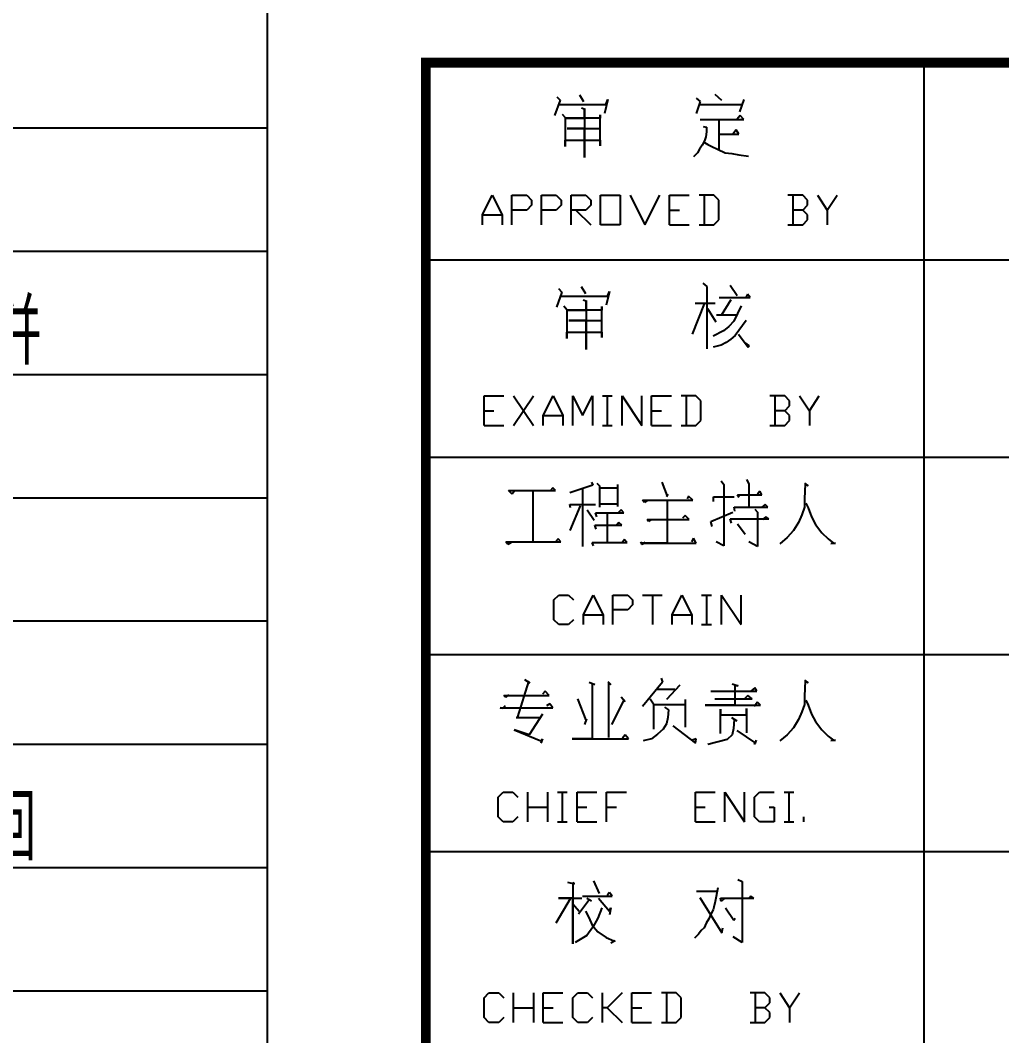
# Model space of a CAD drawing. Extents: x 12152 to 491505, y 111028 to 412681.
# Drawn here: x 74898 to 80872, y 347818 to 353996 of the extents above; entities that cross this region are included whole.
import ezdxf

# ---------------------------------------------------------------- set-up
doc = ezdxf.new("R2010")
doc.units = 0
doc.header["$LTSCALE"] = 1000
doc.header["$MEASUREMENT"] = 0
for name, color, linetype in [('E-说明格栅', 9, 'Continuous'), ('EQUIP-照明', 3, 'Continuous'), ('PUB_TITLE', 4, 'Continuous')]:
    doc.layers.add(name, color=color, linetype=linetype)
doc.styles.add('TSSD_DIMENSION', font='Tssdeng.shx', dxfattribs={"width": 0.7, "bigfont": 'hztxt.shx'})

# ---------------------------------------------------------------- blocks, each defined once
blk = doc.blocks.new('A$C79205BDE')
at = {"layer": 'PUB_TITLE'}
for p, q in [((2550.8, 19325), (2550.8, 12345.4)), ((689.1, 19152.3), (706.6, 19134.8)), ((804.6, 19162.8), (825.6, 19127.8)), ((1490.6, 19166.3), (1525.6, 19134.8)), ((706.6, 19134.8), (678.6, 19057.8)), ((696.1, 19113.8), (937.6, 19113.8)), ((948.1, 19138.3), (930.6, 19068.3)), ((937.6, 19113.8), (948.1, 19138.3)), ((1396.1, 19145.3), (1417.1, 19127.8)), ((1417.1, 19127.8), (1396.1, 19068.3)), ((1410.1, 19113.8), (1630.6, 19113.8)), ((1637.6, 19138.3), (1616.6, 19075.3)), ((717.1, 19064.8), (731.1, 19047.3)), ((815.1, 19096.3), (832.6, 19089.3)), ((829.1, 19089.3), (829.1, 18844.3)), ((829.1, 19043.8), (829.1, 19089.3)), ((909.6, 19061.3), (909.6, 19043.8)), ((909.6, 18903.8), (909.6, 19061.3)), ((1620.1, 19057.8), (1602.6, 19036.8)), ((1637.6, 19036.8), (1620.1, 19057.8)), ((731.1, 19047.3), (731.1, 18900.3)), ((734.6, 19043.8), (829.1, 19043.8)), ((909.6, 19043.8), (734.6, 19043.8)), ((1417.1, 19036.8), (1637.6, 19036.8)), ((1431.1, 19001.8), (1448.6, 18998.3)), ((1448.6, 18998.3), (1448.6, 18973.8)), ((1511.6, 19033.3), (1511.6, 18886.3)), ((741.6, 18991.3), (909.6, 18991.3)), ((829.1, 18991.3), (741.6, 18991.3)), ((829.1, 18844.3), (829.1, 18991.3)), ((1445.1, 18949.3), (1438.1, 18928.3)), ((1448.6, 18973.8), (1445.1, 18949.3)), ((1518.6, 18963.3), (1613.1, 18963.3)), ((1599.1, 18984.3), (1581.6, 18963.3)), ((1613.1, 18963.3), (1599.1, 18984.3)), ((731.1, 18931.8), (909.6, 18931.8)), ((731.1, 18900.3), (731.1, 18931.8)), ((909.6, 18931.8), (909.6, 18903.8)), ((1427.6, 18907.3), (1413.6, 18886.3)), ((1438.1, 18928.3), (1427.6, 18907.3)), ((1438.1, 18921.3), (1455.6, 18910.8)), ((1455.6, 18910.8), (1476.6, 18900.3)), ((1476.6, 18900.3), (1504.6, 18886.3)), ((1403.1, 18868.8), (1382.1, 18847.8)), ((1413.6, 18886.3), (1403.1, 18868.8)), ((1504.6, 18886.3), (1543.1, 18868.8)), ((1543.1, 18868.8), (1578.1, 18865.3)), ((1578.1, 18865.3), (1613.1, 18858.3)), ((1613.1, 18858.3), (1662.1, 18851.3)), ((311.7, 18553.1), (361.7, 18653.1)), ((361.7, 18653.1), (411.7, 18553.1)), ((461.7, 18653.1), (536.7, 18653.1)), ((461.7, 18503.1), (461.7, 18653.1)), ((536.7, 18653.1), (561.7, 18628.1)), ((611.7, 18653.1), (686.7, 18653.1)), ((611.7, 18503.1), (611.7, 18653.1)), ((686.7, 18653.1), (711.7, 18628.1)), ((761.7, 18653.1), (836.7, 18653.1)), ((761.7, 18503.1), (761.7, 18653.1)), ((836.7, 18653.1), (861.7, 18628.1)), ((911.7, 18653.1), (1011.7, 18653.1)), ((911.7, 18503.1), (911.7, 18653.1)), ((1011.7, 18653.1), (1011.7, 18503.1)), ((1061.7, 18653.1), (1136.7, 18503.1)), ((1136.7, 18503.1), (1211.7, 18653.1)), ((1261.7, 18653.1), (1361.7, 18653.1)), ((1261.7, 18503.1), (1261.7, 18653.1)), ((1486.7, 18653.1), (1411.7, 18653.1)), ((1436.7, 18653.1), (1436.7, 18503.1)), ((1511.7, 18628.1), (1486.7, 18653.1)), ((1936.7, 18653.1), (1861.7, 18653.1)), ((1886.7, 18653.1), (1886.7, 18503.1)), ((1961.7, 18628.1), (1936.7, 18653.1)), ((2011.7, 18653.1), (2061.7, 18578.1)), ((2061.7, 18578.1), (2111.7, 18653.1)), ((561.7, 18603.1), (536.7, 18578.1)), ((561.7, 18628.1), (561.7, 18603.1)), ((711.7, 18603.1), (686.7, 18578.1)), ((711.7, 18628.1), (711.7, 18603.1)), ((861.7, 18603.1), (836.7, 18578.1)), ((861.7, 18628.1), (861.7, 18603.1)), ((1511.7, 18528.1), (1511.7, 18628.1)), ((1936.7, 18578.1), (1961.7, 18603.1)), ((1961.7, 18603.1), (1961.7, 18628.1)), ((311.7, 18553.1), (411.7, 18553.1)), ((311.7, 18503.1), (311.7, 18553.1)), ((411.7, 18553.1), (411.7, 18503.1)), ((536.7, 18578.1), (461.7, 18578.1)), ((686.7, 18578.1), (611.7, 18578.1)), ((836.7, 18578.1), (761.7, 18578.1)), ((786.7, 18578.1), (861.7, 18503.1)), ((1261.7, 18578.1), (1311.7, 18578.1)), ((1936.7, 18578.1), (1886.7, 18578.1)), ((1961.7, 18553.1), (1936.7, 18578.1)), ((1961.7, 18528.1), (1961.7, 18553.1)), ((2061.7, 18578.1), (2061.7, 18503.1)), ((1011.7, 18503.1), (911.7, 18503.1)), ((1261.7, 18503.1), (1361.7, 18503.1)), ((1411.7, 18503.1), (1486.7, 18503.1)), ((1486.7, 18503.1), (1511.7, 18528.1)), ((1861.7, 18503.1), (1936.7, 18503.1)), ((1936.7, 18503.1), (1961.7, 18528.1)), ((25, 18325), (7025, 18325)), ((697.9, 18179.5), (715.4, 18162)), ((813.4, 18190), (834.4, 18155)), ((1429.4, 18207.5), (1450.4, 18190)), ((1450.4, 18190), (1450.4, 17875)), ((1569.4, 18197), (1604.4, 18144.5)), ((715.4, 18162), (687.4, 18085)), ((704.9, 18141), (946.4, 18141)), ((823.9, 18123.5), (841.4, 18116.5)), ((956.9, 18165.5), (939.4, 18095.5)), ((946.4, 18141), (956.9, 18165.5)), ((1513.4, 18134), (1670.9, 18134)), ((1572.9, 18123.5), (1523.9, 18043)), ((1656.9, 18151.5), (1646.4, 18130.5)), ((1670.9, 18134), (1656.9, 18151.5)), ((725.9, 18092), (739.9, 18074.5)), ((739.9, 18074.5), (739.9, 17927.5)), ((743.4, 18071), (837.9, 18071)), ((918.4, 18071), (743.4, 18071)), ((837.9, 18116.5), (837.9, 17871.5)), ((837.9, 18071), (837.9, 18116.5)), ((918.4, 18088.5), (918.4, 18071)), ((918.4, 17931), (918.4, 18088.5)), ((1436.4, 18102.5), (1376.9, 17948.5)), ((1390.9, 18106), (1492.4, 18106)), ((1453.9, 18078), (1495.9, 18011.5)), ((1625.4, 18092), (1586.9, 18015)), ((1499.4, 18046.5), (1600.9, 18046.5)), ((750.4, 18018.5), (918.4, 18018.5)), ((837.9, 18018.5), (750.4, 18018.5)), ((837.9, 17871.5), (837.9, 18018.5)), ((1562.4, 17987), (1534.4, 17966)), ((1586.9, 18015), (1562.4, 17987)), ((1649.9, 18018.5), (1593.9, 17941.5)), ((739.9, 17959), (918.4, 17959)), ((739.9, 17927.5), (739.9, 17959)), ((918.4, 17959), (918.4, 17931)), ((1534.4, 17966), (1481.9, 17938)), ((1572.9, 17924), (1548.4, 17906.5)), ((1593.9, 17941.5), (1572.9, 17924)), ((1611.4, 17948.5), (1660.4, 17882)), ((1523.9, 17892.5), (1481.9, 17882)), ((1548.4, 17906.5), (1523.9, 17892.5)), ((1667.4, 17889), (1642.9, 17906.5)), ((1660.4, 17882), (1667.4, 17889)), ((320.5, 17635.5), (420.5, 17635.5)), ((320.5, 17485.5), (320.5, 17635.5)), ((470.5, 17635.5), (570.5, 17485.5)), ((470.5, 17485.5), (570.5, 17635.5)), ((620.5, 17535.5), (670.5, 17635.5)), ((670.5, 17635.5), (720.5, 17535.5)), ((770.5, 17635.5), (820.5, 17535.5)), ((770.5, 17485.5), (770.5, 17635.5)), ((820.5, 17535.5), (870.5, 17635.5)), ((870.5, 17635.5), (870.5, 17485.5)), ((920.5, 17635.5), (970.5, 17635.5)), ((945.5, 17635.5), (945.5, 17485.5)), ((1020.5, 17635.5), (1120.5, 17485.5)), ((1020.5, 17485.5), (1020.5, 17635.5)), ((1120.5, 17485.5), (1120.5, 17635.5)), ((1170.5, 17635.5), (1270.5, 17635.5)), ((1170.5, 17485.5), (1170.5, 17635.5)), ((1395.5, 17635.5), (1320.5, 17635.5)), ((1345.5, 17635.5), (1345.5, 17485.5)), ((1420.5, 17610.5), (1395.5, 17635.5)), ((1420.5, 17510.5), (1420.5, 17610.5)), ((1845.5, 17635.5), (1770.5, 17635.5)), ((1795.5, 17635.5), (1795.5, 17485.5)), ((1870.5, 17610.5), (1845.5, 17635.5)), ((1870.5, 17585.5), (1870.5, 17610.5)), ((1920.5, 17635.5), (1970.5, 17560.5)), ((1970.5, 17560.5), (2020.5, 17635.5)), ((320.5, 17560.5), (370.5, 17560.5)), ((1170.5, 17560.5), (1220.5, 17560.5)), ((1845.5, 17560.5), (1795.5, 17560.5)), ((1845.5, 17560.5), (1870.5, 17585.5)), ((1870.5, 17535.5), (1845.5, 17560.5)), ((1970.5, 17560.5), (1970.5, 17485.5)), ((620.5, 17535.5), (720.5, 17535.5)), ((620.5, 17485.5), (620.5, 17535.5)), ((720.5, 17535.5), (720.5, 17485.5)), ((1395.5, 17485.5), (1420.5, 17510.5)), ((1845.5, 17485.5), (1870.5, 17510.5)), ((1870.5, 17510.5), (1870.5, 17535.5)), ((320.5, 17485.5), (420.5, 17485.5)), ((920.5, 17485.5), (970.5, 17485.5)), ((1170.5, 17485.5), (1270.5, 17485.5)), ((1320.5, 17485.5), (1395.5, 17485.5)), ((1770.5, 17485.5), (1845.5, 17485.5)), ((25, 17325), (7025, 17325)), ((864.7, 17197.5), (871.7, 17183.5)), ((1221.7, 17197.5), (1249.7, 17127.5)), ((1522.7, 17204.5), (1536.7, 17187)), ((1652.2, 17211.5), (1662.7, 17190.5)), ((444.7, 17155.5), (682.7, 17155.5)), ((462.2, 17138), (444.7, 17155.5)), ((476.2, 17155.5), (462.2, 17138)), ((567.2, 17155.5), (567.2, 16896.5)), ((567.2, 17152), (567.2, 16896.5)), ((668.7, 17169.5), (654.7, 17152)), ((682.7, 17155.5), (668.7, 17169.5)), ((871.7, 17183.5), (756.2, 17145)), ((819.2, 17166), (819.2, 16872)), ((892.7, 17194), (906.7, 17180)), ((906.7, 17180), (906.7, 17071.5)), ((906.7, 17169.5), (1001.2, 17169.5)), ((997.7, 17187), (997.7, 17075)), ((1536.7, 17187), (1536.7, 16875.5)), ((1662.7, 17190.5), (1662.7, 17071.5)), ((1718.7, 17152), (1708.2, 17138)), ((1729.2, 17134.5), (1718.7, 17152)), ((1946.2, 17194), (1963.7, 17180)), ((1949.7, 17190.5), (1946.2, 17113.5)), ((1963.7, 17180), (1949.7, 17190.5)), ((1123.7, 17106.5), (1379.2, 17106.5)), ((1134.2, 17096), (1123.7, 17106.5)), ((1151.7, 17106.5), (1134.2, 17096)), ((1253.2, 17138), (1246.2, 17124)), ((1249.7, 17127.5), (1253.2, 17138)), ((1249.7, 17103), (1249.7, 16889.5)), ((1358.2, 17127.5), (1351.2, 17113.5)), ((1379.2, 17106.5), (1358.2, 17127.5)), ((1484.2, 17124), (1589.2, 17124)), ((1484.2, 17099.5), (1484.2, 17124)), ((1606.7, 17134.5), (1729.2, 17134.5)), ((1613.7, 17120.5), (1606.7, 17134.5)), ((1946.2, 17113.5), (1946.2, 17071.5)), ((756.2, 17085.5), (885.7, 17085.5)), ((759.7, 17068), (756.2, 17085.5)), ((808.7, 17078.5), (756.2, 16952.5)), ((843.7, 17057.5), (878.7, 17005)), ((885.7, 17043.5), (1029.2, 17043.5)), ((892.7, 17022.5), (885.7, 17043.5)), ((910.2, 17089), (1001.2, 17089)), ((1015.2, 17057.5), (997.7, 17040)), ((1029.2, 17043.5), (1015.2, 17057.5)), ((1470.2, 16998), (1582.2, 17047)), ((1589.2, 17071.5), (1760.7, 17071.5)), ((1592.7, 17050.5), (1589.2, 17071.5)), ((1694.2, 17061), (1708.2, 17047)), ((1708.2, 17047), (1708.2, 16872)), ((1746.7, 17085.5), (1729.2, 17071.5)), ((1760.7, 17071.5), (1746.7, 17085.5)), ((1946.2, 17071.5), (1932.2, 17033)), ((1953.2, 17092.5), (1963.7, 17068)), ((1963.7, 17068), (1981.2, 17022.5)), ((945.2, 17040), (945.2, 16893)), ((1004.7, 16994.5), (990.7, 16977)), ((1018.7, 16980.5), (1004.7, 16994.5)), ((1148.2, 17008.5), (1361.7, 17008.5)), ((1155.2, 16998), (1148.2, 17008.5)), ((1169.2, 17008.5), (1155.2, 16998)), ((1340.7, 17029.5), (1326.7, 17015.5)), ((1361.7, 17008.5), (1340.7, 17029.5)), ((1477.2, 16973.5), (1470.2, 16998)), ((1568.2, 17012), (1764.2, 17012)), ((1575.2, 16991), (1568.2, 17012)), ((1750.2, 17022.5), (1732.7, 17008.5)), ((1764.2, 17012), (1750.2, 17022.5)), ((1914.7, 16994.5), (1890.2, 16952.5)), ((1932.2, 17033), (1914.7, 16994.5)), ((1981.2, 17022.5), (2002.2, 16984)), ((882.2, 16980.5), (1018.7, 16980.5)), ((889.2, 16959.5), (882.2, 16980.5)), ((1606.7, 16987.5), (1645.2, 16935)), ((1890.2, 16952.5), (1858.7, 16917.5)), ((2002.2, 16984), (2033.7, 16942)), ((2033.7, 16942), (2065.2, 16910.5)), ((430.7, 16896.5), (710.7, 16896.5)), ((441.2, 16882.5), (430.7, 16896.5)), ((458.7, 16893), (441.2, 16882.5)), ((696.7, 16910.5), (682.7, 16896.5)), ((710.7, 16896.5), (696.7, 16910.5)), ((868.2, 16893), (1046.7, 16893)), ((875.2, 16875.5), (868.2, 16893)), ((1032.7, 16907), (1018.7, 16889.5)), ((1046.7, 16893), (1032.7, 16907)), ((1113.2, 16896.5), (1123.7, 16882.5)), ((1113.2, 16889.5), (1396.7, 16889.5)), ((1249.7, 16889.5), (1113.2, 16889.5)), ((1123.7, 16882.5), (1137.7, 16896.5)), ((1382.7, 16914), (1372.2, 16896.5)), ((1396.7, 16889.5), (1382.7, 16914)), ((1536.7, 16875.5), (1498.2, 16896.5)), ((1708.2, 16872), (1662.7, 16896.5)), ((1858.7, 16917.5), (1820.2, 16886)), ((2065.2, 16910.5), (2093.2, 16889.5)), ((2103.7, 16889.5), (2079.2, 16886)), ((2093.2, 16889.5), (2103.7, 16889.5)), ((674.2, 16601), (699.2, 16626)), ((674.2, 16501), (674.2, 16601)), ((699.2, 16626), (749.2, 16626)), ((749.2, 16626), (774.2, 16601)), ((824.2, 16526), (874.2, 16626)), ((874.2, 16626), (924.2, 16526)), ((974.2, 16626), (1049.2, 16626)), ((974.2, 16476), (974.2, 16626)), ((1049.2, 16626), (1074.2, 16601)), ((1074.2, 16601), (1074.2, 16576)), ((1124.2, 16626), (1224.2, 16626)), ((1174.2, 16626), (1174.2, 16476)), ((1274.2, 16526), (1324.2, 16626)), ((1324.2, 16626), (1374.2, 16526)), ((1424.2, 16626), (1474.2, 16626)), ((1449.2, 16626), (1449.2, 16476)), ((1524.2, 16626), (1624.2, 16476)), ((1524.2, 16476), (1524.2, 16626)), ((1624.2, 16476), (1624.2, 16626)), ((1049.2, 16551), (974.2, 16551)), ((1074.2, 16576), (1049.2, 16551)), ((699.2, 16476), (674.2, 16501)), ((749.2, 16476), (699.2, 16476)), ((774.2, 16501), (749.2, 16476)), ((824.2, 16526), (924.2, 16526)), ((824.2, 16476), (824.2, 16526)), ((924.2, 16526), (924.2, 16476)), ((1274.2, 16526), (1374.2, 16526)), ((1274.2, 16476), (1274.2, 16526)), ((1374.2, 16526), (1374.2, 16476)), ((1424.2, 16476), (1474.2, 16476)), ((25, 16325), (7025, 16325)), ((546.2, 16187), (490.2, 16008.5)), ((525.2, 16197.5), (553.2, 16180)), ((553.2, 16180), (546.2, 16187)), ((854.2, 16183.5), (882.2, 16173)), ((868.2, 16176.5), (868.2, 15896.5)), ((882.2, 16173), (868.2, 16176.5)), ((948.7, 16187), (962.7, 16173)), ((952.2, 16180), (952.2, 15903.5)), ((962.7, 16173), (952.2, 16180)), ((1225.2, 16183.5), (1123.7, 16061)), ((1218.2, 16204.5), (1225.2, 16183.5)), ((1312.7, 16169.5), (1246.2, 16096)), ((1578.7, 16176.5), (1610.2, 16166)), ((1592.7, 16166), (1592.7, 16068)), ((1610.2, 16166), (1592.7, 16166)), ((1946.2, 16194), (1963.7, 16180)), ((1949.7, 16190.5), (1946.2, 16113.5)), ((1963.7, 16180), (1949.7, 16190.5)), ((420.2, 16117), (651.2, 16117)), ((430.7, 16106.5), (420.2, 16117)), ((444.7, 16120.5), (430.7, 16106.5)), ((630.2, 16138), (616.2, 16124)), ((651.2, 16117), (630.2, 16138)), ((1193.7, 16148.5), (1288.2, 16148.5)), ((1470.2, 16138), (1704.7, 16138)), ((1659.2, 16117), (1641.7, 16099.5)), ((1680.2, 16099.5), (1659.2, 16117)), ((1694.2, 16155.5), (1673.2, 16138)), ((1704.7, 16138), (1694.2, 16155.5)), ((427.2, 16064.5), (413.2, 16050.5)), ((654.7, 16075), (637.2, 16064.5)), ((668.7, 16054), (654.7, 16075)), ((794.7, 16099.5), (836.7, 15991)), ((1029.2, 16092.5), (966.2, 15970)), ((1015.2, 16110), (1036.2, 16085.5)), ((1036.2, 16085.5), (1029.2, 16092.5)), ((1162.2, 16099.5), (1179.7, 16075)), ((1179.7, 16075), (1179.7, 15945.5)), ((1183.2, 16071.5), (1340.7, 16071.5)), ((1340.7, 16096), (1340.7, 15956)), ((1442.2, 16068), (1722.2, 16068)), ((1592.7, 16068), (1442.2, 16068)), ((1491.2, 16099.5), (1680.2, 16099.5)), ((1708.2, 16082), (1690.7, 16061)), ((1722.2, 16068), (1708.2, 16082)), ((1946.2, 16071.5), (1932.2, 16033)), ((1946.2, 16113.5), (1946.2, 16071.5)), ((1953.2, 16092.5), (1963.7, 16068)), ((1963.7, 16068), (1981.2, 16022.5)), ((402.7, 16054), (668.7, 16054)), ((413.2, 16050.5), (402.7, 16054)), ((616.2, 16022.5), (549.7, 15917.5)), ((605.7, 16005), (616.2, 16022.5)), ((1235.7, 16057.5), (1256.7, 16043.5)), ((1256.7, 16043.5), (1253.2, 16005)), ((1519.2, 16047), (1519.2, 16019)), ((1519.2, 15924.5), (1519.2, 16047)), ((1519.2, 16019), (1652.2, 16019)), ((1652.2, 16050.5), (1652.2, 15928)), ((1652.2, 16019), (1652.2, 16050.5)), ((1932.2, 16033), (1914.7, 15994.5)), ((1981.2, 16022.5), (2002.2, 15984)), ((483.2, 16005), (605.7, 16005)), ((840.2, 15998), (829.7, 15970)), ((836.7, 15991), (840.2, 15998)), ((1246.2, 15973.5), (1228.7, 15945.5)), ((1253.2, 16005), (1246.2, 15973.5)), ((1277.7, 15963), (1393.2, 15875.5)), ((1575.2, 16005), (1603.2, 15987.5)), ((1589.2, 15994.5), (1585.7, 15949)), ((1603.2, 15987.5), (1589.2, 15994.5)), ((1914.7, 15994.5), (1890.2, 15952.5)), ((2002.2, 15984), (2033.7, 15942)), ((472.7, 15942), (609.2, 15886)), ((549.7, 15917.5), (472.7, 15942)), ((1036.2, 15917.5), (1022.2, 15900)), ((1053.7, 15896.5), (1036.2, 15917.5)), ((1200.7, 15921), (1169.2, 15896.5)), ((1228.7, 15945.5), (1200.7, 15921)), ((1578.7, 15917.5), (1554.2, 15893)), ((1585.7, 15949), (1578.7, 15917.5)), ((1603.2, 15938.5), (1697.7, 15875.5)), ((1858.7, 15917.5), (1820.2, 15886)), ((1890.2, 15952.5), (1858.7, 15917.5)), ((2033.7, 15942), (2065.2, 15910.5)), ((2065.2, 15910.5), (2093.2, 15889.5)), ((616.2, 15896.5), (609.2, 15875.5)), ((609.2, 15886), (616.2, 15896.5)), ((766.7, 15896.5), (1053.7, 15896.5)), ((868.2, 15896.5), (766.7, 15896.5)), ((1169.2, 15896.5), (1127.2, 15886)), ((1396.7, 15896.5), (1375.7, 15889.5)), ((1393.2, 15875.5), (1396.7, 15896.5)), ((1554.2, 15893), (1456.2, 15868.5)), ((1701.2, 15889.5), (1690.7, 15868.5)), ((1697.7, 15875.5), (1701.2, 15889.5)), ((2103.7, 15889.5), (2079.2, 15886)), ((2093.2, 15889.5), (2103.7, 15889.5)), ((392.2, 15601), (417.2, 15626)), ((392.2, 15501), (392.2, 15601)), ((417.2, 15626), (467.2, 15626)), ((467.2, 15626), (492.2, 15601)), ((542.2, 15476), (542.2, 15626)), ((642.2, 15626), (642.2, 15476)), ((692.2, 15626), (742.2, 15626)), ((717.2, 15626), (717.2, 15476)), ((792.2, 15626), (892.2, 15626)), ((792.2, 15476), (792.2, 15626)), ((942.2, 15626), (1042.2, 15626)), ((942.2, 15476), (942.2, 15626)), ((1392.2, 15626), (1492.2, 15626)), ((1392.2, 15476), (1392.2, 15626)), ((1542.2, 15626), (1642.2, 15476)), ((1542.2, 15476), (1542.2, 15626)), ((1642.2, 15476), (1642.2, 15626)), ((1692.2, 15601), (1717.2, 15626)), ((1692.2, 15501), (1692.2, 15601)), ((1717.2, 15626), (1792.2, 15626)), ((1842.2, 15626), (1892.2, 15626)), ((1867.2, 15626), (1867.2, 15476)), ((542.2, 15551), (642.2, 15551)), ((792.2, 15551), (842.2, 15551)), ((942.2, 15551), (992.2, 15551)), ((1392.2, 15551), (1442.2, 15551)), ((1767.2, 15551), (1792.2, 15551)), ((1792.2, 15551), (1792.2, 15476)), ((417.2, 15476), (392.2, 15501)), ((492.2, 15501), (467.2, 15476)), ((1717.2, 15476), (1692.2, 15501)), ((1942.2, 15476), (1942.2, 15501)), ((467.2, 15476), (417.2, 15476)), ((692.2, 15476), (742.2, 15476)), ((792.2, 15476), (892.2, 15476)), ((1392.2, 15476), (1492.2, 15476)), ((1792.2, 15476), (1717.2, 15476)), ((1842.2, 15476), (1892.2, 15476)), ((25, 15325), (7025, 15325)), ((743.4, 15169.5), (778.4, 15162.5)), ((771.4, 15166), (771.4, 14858)), ((778.4, 15162.5), (771.4, 15166)), ((876.4, 15176.5), (904.4, 15113.5)), ((1506.4, 15141.5), (1492.4, 15071.5)), ((1607.9, 15183.5), (1628.9, 15173)), ((1628.9, 15173), (1628.9, 14865)), ((757.4, 15085.5), (683.9, 14963)), ((697.9, 15089), (816.9, 15089)), ((771.4, 15089), (697.9, 15089)), ((771.4, 14858), (771.4, 15089)), ((820.4, 15099.5), (970.9, 15099.5)), ((841.4, 15089), (865.9, 15075)), ((900.9, 15089), (956.9, 15022.5)), ((956.9, 15117), (946.4, 15106.5)), ((946.4, 15106.5), (946.4, 15103)), ((970.9, 15099.5), (956.9, 15117)), ((1397.9, 15124), (1502.9, 15124)), ((1415.4, 15092.5), (1527.4, 14914)), ((1520.4, 15089), (1688.4, 15089)), ((1523.9, 15071.5), (1520.4, 15089)), ((1537.9, 15085.5), (1523.9, 15071.5)), ((1674.4, 15099.5), (1663.9, 15085.5)), ((1688.4, 15089), (1674.4, 15099.5)), ((771.4, 15061), (802.9, 15022.5)), ((855.4, 15082), (799.4, 15008.5)), ((865.9, 15075), (855.4, 15082)), ((918.4, 15040), (897.4, 14987.5)), ((963.9, 15040), (956.9, 15005)), ((956.9, 15022.5), (963.9, 15040)), ((1485.4, 15043.5), (1481.9, 15029.5)), ((1492.4, 15071.5), (1485.4, 15043.5)), ((1544.9, 15040), (1586.9, 14977)), ((834.4, 15022.5), (851.9, 14991)), ((851.9, 14991), (869.4, 14952.5)), ((897.4, 14987.5), (872.9, 14942)), ((1460.9, 14984), (1446.9, 14963)), ((1471.4, 15008.5), (1460.9, 14984)), ((1481.9, 15029.5), (1471.4, 15008.5)), ((1586.9, 14977), (1593.9, 14987.5)), ((872.9, 14942), (841.4, 14900)), ((869.4, 14952.5), (897.4, 14917.5)), ((1436.4, 14938.5), (1422.4, 14924.5)), ((1446.9, 14963), (1436.4, 14938.5)), ((1527.4, 14914), (1530.9, 14938.5)), ((841.4, 14900), (781.9, 14865)), ((897.4, 14917.5), (939.4, 14889.5)), ((939.4, 14889.5), (977.9, 14872)), ((1408.4, 14907), (1387.4, 14886)), ((1422.4, 14924.5), (1408.4, 14907)), ((1628.9, 14865), (1583.4, 14893)), ((984.9, 14872), (963.9, 14861.5)), ((977.9, 14872), (984.9, 14872)), ((320.5, 14583.5), (345.5, 14608.5)), ((320.5, 14483.5), (320.5, 14583.5)), ((345.5, 14608.5), (395.5, 14608.5)), ((395.5, 14608.5), (420.5, 14583.5)), ((470.5, 14458.5), (470.5, 14608.5)), ((570.5, 14608.5), (570.5, 14458.5)), ((620.5, 14608.5), (720.5, 14608.5)), ((620.5, 14458.5), (620.5, 14608.5)), ((770.5, 14583.5), (795.5, 14608.5)), ((770.5, 14483.5), (770.5, 14583.5)), ((795.5, 14608.5), (845.5, 14608.5)), ((845.5, 14608.5), (870.5, 14583.5)), ((920.5, 14458.5), (920.5, 14608.5)), ((1020.5, 14608.5), (945.5, 14533.5)), ((1070.5, 14608.5), (1170.5, 14608.5)), ((1070.5, 14458.5), (1070.5, 14608.5)), ((1295.5, 14608.5), (1220.5, 14608.5)), ((1245.5, 14608.5), (1245.5, 14458.5)), ((1320.5, 14583.5), (1295.5, 14608.5)), ((1320.5, 14483.5), (1320.5, 14583.5)), ((1745.5, 14608.5), (1670.5, 14608.5)), ((1695.5, 14608.5), (1695.5, 14458.5)), ((1770.5, 14583.5), (1745.5, 14608.5)), ((1770.5, 14558.5), (1770.5, 14583.5)), ((1820.5, 14608.5), (1870.5, 14533.5)), ((1870.5, 14533.5), (1920.5, 14608.5)), ((470.5, 14533.5), (570.5, 14533.5)), ((620.5, 14533.5), (670.5, 14533.5)), ((945.5, 14533.5), (920.5, 14533.5)), ((945.5, 14533.5), (1020.5, 14458.5)), ((1070.5, 14533.5), (1120.5, 14533.5)), ((1745.5, 14533.5), (1695.5, 14533.5)), ((1745.5, 14533.5), (1770.5, 14558.5)), ((1770.5, 14508.5), (1745.5, 14533.5)), ((1870.5, 14533.5), (1870.5, 14458.5)), ((345.5, 14458.5), (320.5, 14483.5)), ((420.5, 14483.5), (395.5, 14458.5)), ((795.5, 14458.5), (770.5, 14483.5)), ((870.5, 14483.5), (845.5, 14458.5)), ((1295.5, 14458.5), (1320.5, 14483.5)), ((1745.5, 14458.5), (1770.5, 14483.5)), ((1770.5, 14483.5), (1770.5, 14508.5)), ((395.5, 14458.5), (345.5, 14458.5)), ((620.5, 14458.5), (720.5, 14458.5)), ((845.5, 14458.5), (795.5, 14458.5)), ((1070.5, 14458.5), (1170.5, 14458.5)), ((1220.5, 14458.5), (1295.5, 14458.5)), ((1670.5, 14458.5), (1745.5, 14458.5))]:
    blk.add_line(p, q, dxfattribs=at)
at = {"layer": 'PUB_TITLE', "const_width": 50}
blk.add_lwpolyline([(25, 19325), (7025, 19325), (7025, 12325), (25, 12325)], close=True, dxfattribs=at)

msp = doc.modelspace()

# ---------------------------------------------------------------- linework, layer by layer
msp.add_lwpolyline([(76401, 370587.9), (76401, 342072.6)])
at = {"layer": 'E-说明格栅', "color": 9}
for p, q in [((51871.3, 353341.3), (76402.9, 353341.3)), ((51871.3, 352591.3), (76402.9, 352591.3)), ((51871.3, 351841.3), (76402.9, 351841.3)), ((51871.3, 351091.3), (76402.9, 351091.3)), ((51871.3, 350341.3), (76402.9, 350341.3)), ((51871.3, 349591.3), (76402.9, 349591.3)), ((51871.3, 348841.3), (76402.9, 348841.3)), ((51871.3, 348091.3), (76402.9, 348091.3))]:
    msp.add_line(p, q, dxfattribs=at)

# ---------------------------------------------------------------- block references
at = {"xscale": 1.199999999953434, "yscale": 1.199999999953434, "zscale": 1.199999999953434}
msp.add_blockref('A$C79205BDE', (77336.5, 330547.9), dxfattribs=at)

# ---------------------------------------------------------------- texts
at = {"layer": 'EQUIP-照明', "color": 0, "style": 'TSSD_DIMENSION', "width": 0.7}
for s, p in [('建筑物的楼梯间及前室、电梯厅、合用前室、走廊等共用部位设置的消防应急照明采用持续型照明灯具，平时兼做日常照明，灯具内设置雷达感应装置，平时灯具受雷达感应控制并', (52907.4, 351899.8)), ('6、系统配电要求：应急照明配电箱的输入及输出回路中不应装设剩余电流动作保护器，输出回路严禁接入系统以外的开关装置、插座及其他负载；每个输出回路电压为DC36V，每回', (52476, 348883.9))]:
    msp.add_text(s, height=400, dxfattribs=at).set_placement(p)

doc.saveas('drawing.dxf')
